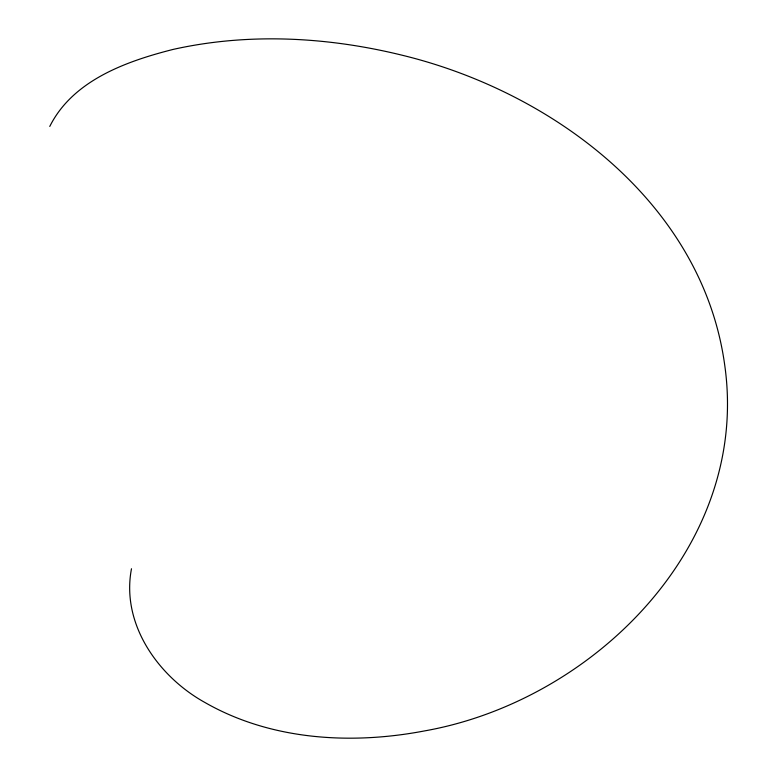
<?xml version="1.0" encoding="UTF-8"?>
<svg xmlns="http://www.w3.org/2000/svg" width="777" height="777" viewBox="0 0 777 777"><rect width="100%" height="100%" fill="white"/><g stroke="black" fill="none" stroke-linecap="round" stroke-linejoin="round"><path stroke-width="1.17" d="M131.488 568.745C120.872 623.921 158.12 676.446 204.691 702.359C270.755 740.306 351.185 744.968 424.766 730.875C593.142 700.893 750.145 545.765 724.786 365.598C702.816 203.37 552.942 91.958 402.564 55.322C327.787 36.878 248.601 32.547 173.116 49.417C126.253 61.286 72.795 80.313 49.767 126.437"/></g></svg>
